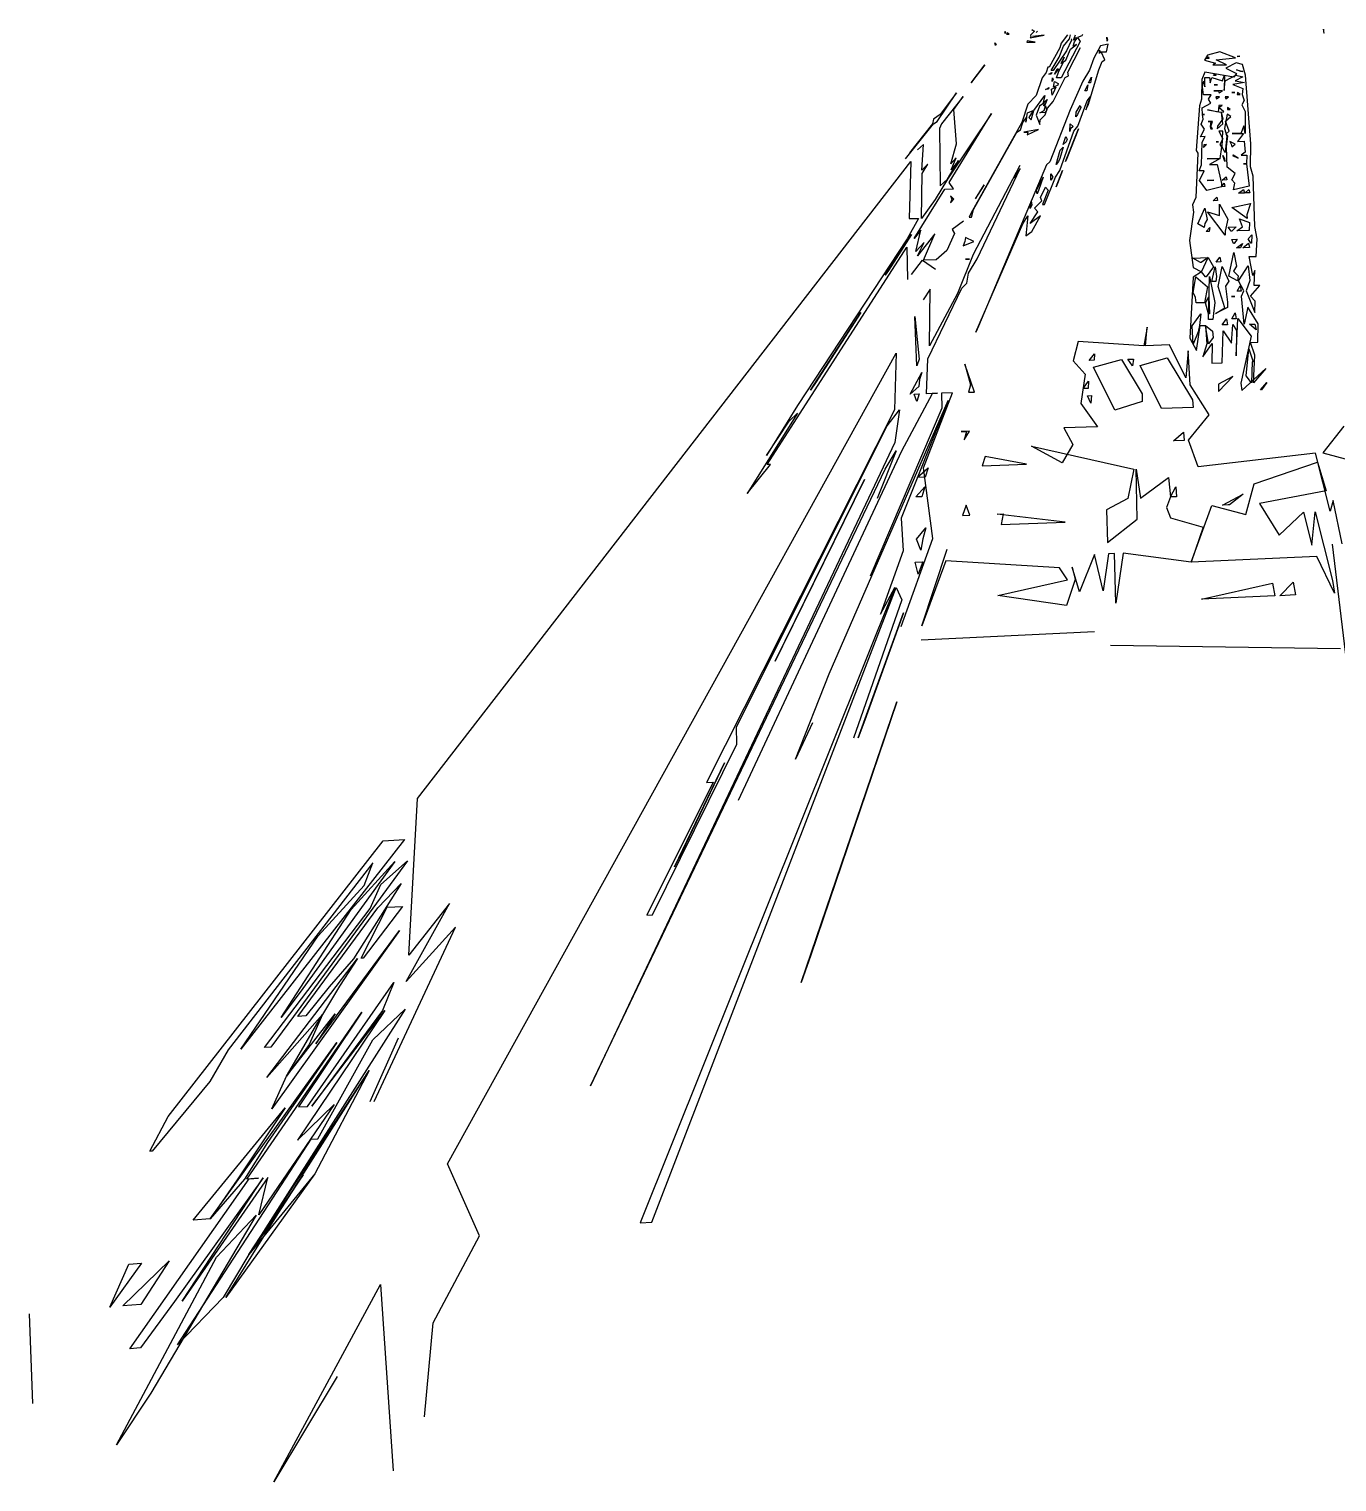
# Model space of a CAD drawing. Extents: x -18672 to 28921, y -19366 to 10644.
# Drawn here: x -18672 to 7924, y -18966 to 10574 of the extents above; entities that cross this region are included whole.
import ezdxf

# ---------------------------------------------------------------- set-up
doc = ezdxf.new("R2010")
doc.units = 0

msp = doc.modelspace()

# ---------------------------------------------------------------- linework, layer by layer
for p, q in [((1179.6297, 10525.19), (1165.9606, 10497.7792)), ((1165.9606, 10497.7792), (1192.0582, 10498.0846)), ((1192.0582, 10498.0846), (1179.6297, 10525.19)), ((1218.1519, 10498.3899), (1204.6111, 10470.7081)), ((1204.6111, 10470.7081), (1257.0534, 10471.326)), ((1257.0534, 10471.326), (1218.1519, 10498.3899)), ((1686.1533, 10392.2413), (1971.1639, 10452.0006)), ((1697.4153, 10420.7082), (1686.1533, 10392.2413)), ((1775.8388, 10532.1196), (1691.0413, 10448.6772)), ((1691.0413, 10448.6772), (1697.4153, 10420.7082)), ((1758.5866, 10531.9191), (1717.6983, 10558.3817)), ((1717.6983, 10558.3817), (1775.8388, 10532.1196)), ((1971.1639, 10452.0006), (1732.6327, 10421.1289)), ((1836.2077, 10532.8212), (1808.5423, 10505.299)), ((2442.8301, 10457.5966), (2316.4442, 10283.7495)), ((2363.4888, 10224.4653), (2482.486, 10373.2637)), ((2528.606, 10344.9741), (2422.0656, 10133.0095)), ((2482.486, 10373.2637), (2503.8766, 10458.3209)), ((2517.9021, 10373.6927), (2528.606, 10344.9741)), ((2564.1955, 10345.4083), (2608.4768, 10459.5619)), ((2597.5615, 10374.6576), (2564.1955, 10345.4083)), ((2584.1343, 10316.5083), (2648.1829, 10403.8139)), ((2612.9749, 10403.3904), (2597.5615, 10374.6576)), ((2733.2856, 10433.0831), (2648.1829, 10403.8139)), ((2648.1829, 10403.8139), (2700.3356, 10317.9357)), ((2747.8439, 10461.2154), (2733.2856, 10433.0831)), ((3253.4376, 10324.7296), (3245.6076, 10411.0005)), ((3245.6076, 10411.0005), (3256.7076, 10353.8554)), ((3256.7076, 10353.8554), (3253.4376, 10324.7296)), ((7652.479, 10573.6877), (7647.9157, 10519.3512)), ((7647.9157, 10519.3512), (7666.8508, 10492.0215)), ((7666.8508, 10492.0215), (7652.479, 10573.6877)), ((981.7116, 10237.3424), (967.0026, 10296.6444)), ((967.0026, 10296.6444), (997.001, 10267.4282)), ((997.001, 10267.4282), (981.7116, 10237.3424)), ((1627.4998, 10333.9826), (1615.6944, 10304.6126)), ((1615.6944, 10304.6126), (1786.4671, 10306.7102)), ((1786.4671, 10306.7102), (1627.4998, 10333.9826)), ((2291.3635, 10193.1446), (2074.9118, 9798.2888)), ((2422.0656, 10133.0095), (2152.9719, 9728.7845)), ((2276.5151, 10003.4541), (2363.4888, 10224.4653)), ((2316.4442, 10283.7495), (2291.3635, 10193.1446)), ((2700.3356, 10317.9357), (2314.4724, 9584.9853)), ((2411.4073, 9939.2923), (2503.3924, 10165.1023)), ((2451.0003, 9697.0853), (2711.6092, 10198.4543)), ((2503.3924, 10165.1023), (2624.6327, 10257.8086)), ((2563.46, 10226.974), (2584.1343, 10316.5083)), ((2624.6327, 10257.8086), (2563.46, 10226.974)), ((3116.7002, 10233.9147), (2978.7097, 9979.9821)), ((3095.8301, 10078.6433), (3095.1114, 10141.6352)), ((3095.1114, 10141.6352), (3109.345, 10110.4881)), ((3109.345, 10110.4881), (3095.8301, 10078.6433)), ((3273.7932, 10265.8954), (3116.7002, 10233.9147)), ((3127.8449, 10110.7269), (3238.8017, 10112.1592)), ((3201.8638, 9949.8718), (3127.8449, 10110.7269)), ((3238.8017, 10112.1592), (3273.7932, 10265.8954)), ((5542.9391, 10110.4588), (5292.0483, 10043.2307)), ((5860.3316, 9985.453), (5542.9391, 10110.4588)), ((485.2716, 9482.5734), (765.2642, 9849.5159)), ((765.2642, 9849.5159), (515.8069, 9521.2591)), ((2045.5653, 9797.8843), (2013.5848, 9690.9193)), ((2074.9118, 9798.2888), (2045.5653, 9797.8843)), ((2113.4117, 9728.231), (2276.5151, 10003.4541)), ((2182.8034, 9656.9913), (2231.7009, 9765.369)), ((2231.7009, 9765.369), (2261.1824, 9765.7785)), ((2261.1824, 9765.7785), (2232.0648, 9729.8911)), ((2262.254, 9694.4246), (2364.7604, 9905.1418)), ((2317.5778, 9870.5993), (2380.4178, 10004.8246)), ((2335.9534, 9904.7535), (2317.5778, 9870.5993)), ((2380.4178, 10004.8246), (2335.9534, 9904.7535)), ((2364.7604, 9905.1418), (2411.4073, 9939.2923)), ((2978.7097, 9979.9821), (2893.0299, 9739.1388)), ((3080.0016, 9741.7547), (3150.2704, 9915.7324)), ((3150.2704, 9915.7324), (3201.8638, 9949.8718)), ((5292.0483, 10043.2307), (5230.5179, 9943.7793)), ((5230.5179, 9943.7793), (5455.5036, 9879.2454)), ((5270.0313, 9977.5524), (5309.1002, 10010.9456)), ((5316.956, 9978.1804), (5270.0313, 9977.5524)), ((5309.1002, 10010.9456), (5316.956, 9978.1804)), ((5397.2307, 9844.0844), (5675.1619, 9847.9155)), ((5406.8222, 9844.2166), (5397.2307, 9844.0844)), ((5455.5036, 9879.2454), (5406.8222, 9844.2166)), ((5466.3716, 9946.9591), (5860.3316, 9985.453)), ((5675.1619, 9847.9155), (5466.3716, 9946.9591)), ((5874.4968, 9884.9783), (5666.5123, 9777.943)), ((5666.5123, 9777.943), (5884.6254, 9673.23)), ((6000.4304, 9852.399), (5874.4968, 9884.9783)), ((5896.0184, 10018.7438), (5951.809, 10019.4851)), ((5905.3181, 10018.8674), (5896.0184, 10018.7438)), ((5951.809, 10019.4851), (5905.3181, 10018.8674)), ((6064.4978, 9639.0594), (6000.4304, 9852.399)), ((515.8069, 9521.2591), (485.2716, 9482.5734)), ((1929.8094, 9579.4386), (1809.4853, 9222.0936)), ((2013.5848, 9690.9193), (1929.8094, 9579.4386)), ((2062.7396, 9655.286), (2123.0439, 9692.4623)), ((2112.7765, 9655.9967), (2062.7396, 9655.286)), ((2123.0439, 9692.4623), (2112.7765, 9655.9967)), ((2143.0827, 9728.6461), (2113.4117, 9728.231)), ((2131.9465, 9506.6832), (2142.4936, 9582.5055)), ((2152.5229, 9545.0405), (2131.9465, 9506.6832)), ((2142.4936, 9582.5055), (2152.5229, 9545.0405)), ((2152.9719, 9728.7845), (2143.0827, 9728.6461)), ((2151.4352, 9099.9977), (2395.3436, 9586.1515)), ((2162.5705, 9390.2079), (2183.1502, 9507.4329)), ((2232.0648, 9729.8911), (2182.8034, 9656.9913)), ((2183.1502, 9507.4329), (2255.3264, 9469.9909)), ((2223.4464, 9583.6728), (2262.254, 9694.4246)), ((2304.3608, 9584.8395), (2223.4464, 9583.6728)), ((2255.3264, 9469.9909), (2245.4915, 9430.8835)), ((2314.4724, 9584.9853), (2304.3608, 9584.8395)), ((2395.3436, 9586.1515), (2464.3391, 9624.2834)), ((2464.3391, 9624.2834), (2451.0003, 9697.0853)), ((2755.5826, 9515.8142), (2496.8913, 8928.1092)), ((2893.0299, 9739.1388), (2755.5826, 9515.8142)), ((2866.4293, 9023.8683), (3080.0016, 9741.7547)), ((2871.9668, 9479.0891), (2930.1477, 9593.8632)), ((2912.9968, 9479.6945), (2871.9668, 9479.0891)), ((2918.7818, 9518.2037), (2912.9968, 9479.6945)), ((2930.1477, 9593.8632), (2918.7818, 9518.2037)), ((5177.1926, 9551.2702), (5172.8415, 9147.8411)), ((5235.7778, 9700.3525), (5177.1926, 9551.2702)), ((5187.8811, 9395.9721), (5215.2336, 9513.6626)), ((5215.2336, 9513.6626), (5239.394, 9396.75)), ((5828.3973, 9598.4506), (5235.7778, 9700.3525)), ((5239.394, 9396.75), (5239.5932, 9589.8954)), ((5239.5932, 9589.8954), (5329.5436, 9591.2023)), ((5329.5436, 9591.2023), (5345.2856, 9476.9734)), ((5345.2856, 9476.9734), (5379.4953, 9591.9281)), ((5379.4953, 9591.9281), (5599.2795, 9519.329)), ((5410.4877, 9629.6288), (5450.9815, 9667.0242)), ((5460.1227, 9630.3445), (5410.4877, 9629.6288)), ((5450.9815, 9667.0242), (5460.1227, 9630.3445)), ((5599.2795, 9519.329), (5638.6881, 9632.9193)), ((5638.6881, 9632.9193), (5630.9413, 9322.1715)), ((5630.9413, 9322.1715), (5649.7469, 9520.0736)), ((5649.7469, 9520.0736), (5866.5805, 9636.2055)), ((6045.6231, 9487.3865), (5803.6711, 9444.7674)), ((5884.6254, 9673.23), (5828.3973, 9598.4506)), ((6007.6242, 9601.0548), (5851.4656, 9523.0499)), ((5851.4656, 9523.0499), (6045.6231, 9487.3865)), ((5866.5805, 9636.2055), (6007.6242, 9601.0548)), ((5970.9388, 9710.7939), (5881.1714, 9745.4385)), ((5881.1714, 9745.4385), (6010.0575, 9711.3495)), ((5980.7193, 9710.9328), (5970.9388, 9710.7939)), ((6010.0575, 9711.3495), (5980.7193, 9710.9328)), ((6170.9239, 8240.6726), (6064.4978, 9639.0594)), ((-204.6591, 8695.6575), (188.1719, 9279.8249)), ((188.1719, 9279.8249), (-146.5763, 8838.7353)), ((325.5804, 9199.1505), (-115.3404, 8648.5392)), ((130.612, 8934.9168), (325.5804, 9199.1505)), ((1809.4853, 9222.0936), (1635.6033, 9048.2245)), ((1759.6353, 8916.0511), (1980.7018, 9224.7408)), ((1980.7018, 9224.7408), (1943.0317, 9053.1318)), ((1994.6228, 9347.7494), (2068.7102, 9388.8014)), ((2047.1135, 9348.5421), (1994.6228, 9347.7494)), ((2068.7102, 9388.8014), (2047.1135, 9348.5421)), ((2120.5734, 9349.6514), (2204.2695, 9390.8327)), ((2130.3753, 9227.0549), (2120.5734, 9349.6514)), ((2151.8478, 9268.8027), (2130.3753, 9227.0549)), ((2204.2695, 9390.8327), (2151.8478, 9268.8027)), ((2245.4915, 9430.8835), (2162.5705, 9390.2079)), ((2794.5429, 9319.4936), (2855.5432, 9439.9542)), ((2836.5957, 9320.1337), (2794.5429, 9319.4936)), ((2902.5931, 9197.1549), (2819.8312, 8933.391)), ((2842.9885, 9360.5609), (2836.5957, 9320.1337)), ((2855.5432, 9439.9542), (2842.9885, 9360.5609)), ((2846.7946, 9111.0086), (2902.5931, 9197.1549)), ((5209.6614, 9233.1088), (5187.8811, 9395.9721)), ((5367.9809, 9235.5761), (5209.6614, 9233.1088)), ((5311.8211, 9150.0418), (5367.9809, 9235.5761)), ((5599.7275, 9321.6927), (5422.7403, 9318.9777)), ((5422.7403, 9318.9777), (5516.4625, 9320.4154)), ((5425.6777, 9439.1034), (5497.2549, 9440.1759)), ((5435.9048, 9439.2566), (5425.6777, 9439.1034)), ((5497.2549, 9440.1759), (5435.9048, 9439.2566)), ((5536.3904, 9196.1644), (5462.1374, 9194.998)), ((5462.1374, 9194.998), (5472.0403, 9152.5788)), ((5472.0403, 9152.5788), (5536.3904, 9196.1644)), ((5516.4625, 9320.4154), (5526.5147, 9279.5636)), ((5526.5147, 9279.5636), (5599.7275, 9321.6927)), ((5716.5833, 9198.995), (5653.0077, 9197.9963)), ((5653.0077, 9197.9963), (5664.1029, 9155.6201)), ((5664.1029, 9155.6201), (5716.5833, 9198.995)), ((5788.1749, 9283.6092), (5850.9131, 9284.5793)), ((5798.6329, 9283.7709), (5788.1749, 9283.6092)), ((5850.9131, 9284.5793), (5798.6329, 9283.7709)), ((5803.6711, 9444.7674), (6012.8064, 9368.4753)), ((5903.177, 9285.3873), (5894.6427, 9243.7837)), ((5894.6427, 9243.7837), (5957.7318, 9244.7669)), ((5957.7318, 9244.7669), (5903.177, 9285.3873)), ((6012.8064, 9368.4753), (5999.7781, 9245.4222)), ((5999.7781, 9245.4222), (6039.8005, 9118.5263)), ((186.9539, 8240.2891), (130.612, 8934.9168)), ((1635.6033, 9048.2245), (1514.3976, 8676.3184)), ((1595.4784, 8677.7005), (1632.9796, 8868.0797)), ((1632.9796, 8868.0797), (1748.4402, 8915.868)), ((1748.4402, 8915.868), (1660.1758, 8774.9179)), ((1702.7858, 8727.9002), (1759.6353, 8916.0511)), ((1875.3399, 9007.9199), (1810.971, 8824.537)), ((1943.0317, 9053.1318), (1875.3399, 9007.9199)), ((1880.8717, 8872.1674), (1972.2025, 8919.5278)), ((1993.431, 8874.0234), (1880.8717, 8872.1674)), ((1963.6704, 9009.3413), (1977.1512, 9097.238)), ((1974.7085, 9009.519), (1963.6704, 9009.3413)), ((1972.2025, 8919.5278), (1996.7826, 9009.8742)), ((2032.4906, 9141.1226), (1974.7085, 9009.519)), ((1977.1512, 9097.238), (2032.4906, 9141.1226)), ((1992.2844, 8827.5515), (2040.1034, 8965.8939)), ((2016.9198, 8920.2591), (1993.431, 8874.0234)), ((1996.7826, 9009.8742), (2016.9198, 8920.2591)), ((2040.1034, 8965.8939), (2151.4352, 9099.9977)), ((2496.8913, 8928.1092), (2084.2827, 7875.0742)), ((2617.0224, 8790.9583), (2622.3936, 8884.3949)), ((2622.3936, 8884.3949), (2701.6476, 9021.2167)), ((2716.1334, 8976.861), (2647.9345, 8838.4523)), ((2652.5079, 8597.2836), (2846.7946, 9111.0086)), ((2701.6476, 9021.2167), (2716.1334, 8976.861)), ((2819.8312, 8933.391), (2866.4293, 9023.8683)), ((5132.1768, 9016.0558), (5060.5131, 8107.6873)), ((5172.8415, 9147.8411), (5132.1768, 9016.0558)), ((5184.1093, 8972.0597), (5362.438, 9064.0335)), ((5187.3561, 8834.047), (5184.1093, 8972.0597)), ((5511.9862, 8886.0697), (5291.8898, 8928.4142)), ((5291.8898, 8928.4142), (5567.4451, 8886.9917)), ((5362.438, 9064.0335), (5311.8211, 9150.0418)), ((5524.2687, 9022.4166), (5511.9862, 8886.0697)), ((5523.8774, 8977.6167), (5589.5289, 9023.4753)), ((5622.8859, 8887.9135), (5523.8774, 8977.6167)), ((5589.5289, 9023.4753), (5524.2687, 9022.4166)), ((5567.4451, 8886.9917), (5601.0327, 8745.9761)), ((5578.5347, 8887.1761), (5622.8859, 8887.9135)), ((5601.2539, 8648.398), (5578.5347, 8887.1761)), ((5754.755, 8936.0467), (5698.9745, 8980.4805)), ((5698.9745, 8980.4805), (5699.7185, 8935.1392)), ((5699.7185, 8935.1392), (5754.755, 8936.0467)), ((6039.8005, 9118.5263), (5991.4104, 9029.9949)), ((5991.4104, 9029.9949), (6054.6996, 8895.0928)), ((6054.6996, 8895.0928), (6060.63, 8453.3143)), ((-848.2385, 7937.56), (-279.1696, 8645.7467)), ((-302.5866, 8645.3475), (-766.2789, 8055.0894)), ((-281.2907, 8742.3715), (-302.5866, 8645.3475)), ((-146.5763, 8838.7353), (-281.2907, 8742.3715)), ((-279.1696, 8645.7467), (-204.6591, 8695.6575)), ((-115.3404, 8648.5392), (-158.3695, 8548.5591)), ((898.4633, 8855.9677), (2.2108, 7520.6655)), ((39.6392, 7455.7082), (898.4633, 8855.9677)), ((1514.3976, 8676.3184), (477.1796, 6824.5497)), ((1489.1595, 8526.7213), (1537.5674, 8676.7134)), ((1537.5674, 8676.7134), (1614.4776, 8774.1519)), ((1614.4776, 8774.1519), (1595.4784, 8677.7005)), ((1660.1758, 8774.9179), (1702.7858, 8727.9002)), ((1810.971, 8824.537), (1882.8286, 8633.6023)), ((1882.8286, 8633.6023), (1886.6238, 8731.0077)), ((1886.6238, 8731.0077), (1992.2844, 8827.5515)), ((2493.5304, 8493.3405), (2498.5616, 8644.186)), ((2498.5616, 8644.186), (2559.1646, 8595.6656)), ((2559.1646, 8595.6656), (2503.067, 8544.4462)), ((2576.3629, 8494.801), (2652.5079, 8597.2836)), ((2647.9345, 8838.4523), (2617.0224, 8790.9583)), ((5165.075, 8640.8372), (5204.7093, 8739.2207)), ((5229.1949, 8541.5738), (5165.075, 8640.8372)), ((5187.3561, 8834.047), (5232.1034, 8834.7971)), ((5232.1034, 8834.7971), (5187.3561, 8834.047)), ((5204.7093, 8739.2207), (5187.3561, 8834.047)), ((5396.0629, 8693.9905), (5304.8364, 8692.4224)), ((5304.8364, 8692.4224), (5361.8587, 8693.4026)), ((5361.8587, 8693.4026), (5347.2556, 8594.1677)), ((5347.2556, 8594.1677), (5357.2609, 8543.8318)), ((5358.8144, 8594.3698), (5396.0629, 8693.9905)), ((5392.1712, 8544.4473), (5358.8144, 8594.3698)), ((5485.2299, 8546.088), (5601.2539, 8648.398)), ((5497.4584, 8596.7935), (5485.2299, 8546.088)), ((5601.0327, 8745.9761), (5497.4584, 8596.7935)), ((5690.0814, 8842.4746), (5636.341, 8548.7523)), ((5658.065, 8698.494), (5769.3668, 8796.64)), ((5730.2651, 8499.2549), (5658.065, 8698.494)), ((5769.3668, 8796.64), (5690.0814, 8842.4746)), ((6027.8746, 8606.0661), (5966.5953, 8451.6276)), ((6060.63, 8453.3143), (6027.8746, 8606.0661)), ((-158.3695, 8548.5591), (-141.6807, 7385.2013)), ((534.6554, 6901.6727), (1413.0308, 8474.2899)), ((1413.0308, 8474.2899), (1489.1595, 8526.7213)), ((1855.3327, 8533.1227), (1555.9064, 8476.809)), ((1555.9064, 8476.809), (1639.1954, 8478.2775)), ((1623.5505, 8426.2258), (1855.3327, 8533.1227)), ((1639.1954, 8478.2775), (1623.5505, 8426.2258)), ((2292.2826, 7694.8353), (2576.3629, 8494.801)), ((2357.9552, 8225.2736), (2414.0343, 8387.907)), ((2417.5063, 8280.9977), (2357.9552, 8225.2736)), ((2404.8513, 7881.3004), (2667.5525, 8547.3217)), ((2414.0343, 8387.907), (2439.938, 8335.2646)), ((2439.938, 8335.2646), (2417.5063, 8280.9977)), ((2667.5525, 8547.3217), (2428.5368, 7941.3497)), ((2503.067, 8544.4462), (2493.5304, 8493.3405)), ((5150.3327, 8384.3022), (5229.1949, 8541.5738)), ((5245.486, 8386.0237), (5150.3327, 8384.3022)), ((5168.6896, 7814.0847), (5180.3397, 8277.2358)), ((5180.3397, 8277.2358), (5245.486, 8386.0237)), ((5357.2609, 8543.8318), (5392.1712, 8544.4473)), ((5469.6449, 8282.5621), (5517.8144, 8283.449)), ((5481.6886, 8282.7839), (5469.6449, 8282.5621)), ((5517.8144, 8283.449), (5481.6886, 8282.7839)), ((5601.5972, 8496.9669), (5519.6666, 8495.5099)), ((5519.6666, 8495.5099), (5601.9551, 8339.1153)), ((5601.9551, 8339.1153), (5541.5869, 8228.9837)), ((5590.1196, 8174.1975), (5601.5972, 8496.9669)), ((5636.341, 8548.7523), (5684.8739, 8393.9733)), ((5684.8739, 8393.9733), (5652.1281, 8061.5573)), ((5672.3985, 8446.3508), (5730.2651, 8499.2549)), ((5708.5921, 8394.4024), (5672.3985, 8446.3508)), ((5675.5628, 8175.7985), (5708.5921, 8394.4024)), ((5856.5489, 8234.8336), (5746.4315, 8287.658)), ((5746.4315, 8287.658), (5771.8093, 8233.2597)), ((5790.1388, 8448.4626), (6025.3731, 8452.6819)), ((5966.5953, 8451.6276), (5790.1388, 8448.4626)), ((6025.3731, 8452.6819), (5902.6755, 8290.5345)), ((5902.6755, 8290.5345), (6034.769, 8292.9665)), ((6034.769, 8292.9665), (6060.2925, 8069.3432)), ((-480.4863, 8228.108), (-606.7302, 8114.7889)), ((-516.3085, 7701.634), (-480.4863, 8228.108)), ((70.2312, 7835.956), (186.9539, 8240.2891)), ((2212.9149, 7817.0524), (2298.4626, 8112.5174)), ((2359.3147, 8169.8783), (2288.6211, 7938.6567)), ((2298.4626, 8112.5174), (2359.3147, 8169.8783)), ((5093.9449, 8050.9097), (5051.6185, 7147.8455)), ((5060.5131, 8107.6873), (5093.9449, 8050.9097)), ((5211.2076, 8167.0973), (5274.6209, 8224.0253)), ((5213.8879, 8222.8973), (5211.2076, 8167.0973)), ((5274.6209, 8224.0253), (5213.8879, 8222.8973)), ((5577.9099, 8173.9687), (5539.9835, 7942.1929)), ((5541.5869, 8228.9837), (5577.9099, 8173.9687)), ((5652.1281, 8061.5573), (5590.1196, 8174.1975)), ((5640.9803, 7884.2428), (5602.7183, 8002.4455)), ((5602.7183, 8002.4455), (5640.5621, 7944.1464)), ((5693.2489, 7762.7293), (5675.5628, 8175.7985)), ((5771.8093, 8233.2597), (5785.3549, 8177.8558)), ((5785.3549, 8177.8558), (5856.5489, 8234.8336)), ((5814.7218, 8006.5261), (5802.2584, 8006.2862)), ((5802.2584, 8006.2862), (5916.8447, 7949.5125)), ((5916.8447, 7949.5125), (5814.7218, 8006.5261)), ((6060.2925, 8069.3432), (5976.6626, 8009.6431)), ((5976.6626, 8009.6431), (6088.6844, 8011.7993)), ((6088.6844, 8011.7993), (6087.3528, 7832.2561)), ((6168.0776, 7772.2084), (6170.9239, 8240.6726)), ((-10769.7488, -5071.4677), (-741.128, 7880.3408)), ((-741.128, 7880.3408), (-776.9724, 6719.0499)), ((-397.932, 7826.8631), (-516.3085, 7701.634)), ((-510.2253, 7638.8884), (-397.932, 7826.8631)), ((2.2108, 7520.6655), (227.5372, 7898.9854)), ((177.9031, 7957.1341), (70.2312, 7835.956)), ((77.9195, 7713.388), (177.9031, 7957.1341)), ((227.5372, 7898.9854), (77.9195, 7713.388)), ((1474.8128, 7802.5855), (528.8674, 5991.1595)), ((610.0014, 5901.2811), (1482.6444, 7741.1738)), ((2018.9868, 7813.2514), (633.9608, 4532.2573)), ((1359.6688, 7548.2727), (1474.8128, 7802.5855)), ((1482.6444, 7741.1738), (1359.6688, 7548.2727)), ((2084.2827, 7875.0742), (2018.9868, 7813.2514)), ((2200.9753, 7565.3828), (2292.2826, 7694.8353)), ((2263.8754, 7878.5623), (2212.9149, 7817.0524)), ((2215.389, 7366.6733), (2344.7209, 7695.8821)), ((2344.7209, 7695.8821), (2242.0749, 7434.601)), ((2288.6211, 7938.6567), (2263.8754, 7878.5623)), ((2428.5368, 7941.3497), (2404.8513, 7881.3004)), ((5123.3301, 7688.5687), (5168.6896, 7814.0847)), ((5227.2463, 7690.6625), (5123.3301, 7688.5687)), ((5125.7591, 7494.3609), (5227.2463, 7690.6625)), ((5288.2745, 7937.304), (5552.5591, 7942.4371)), ((5539.9835, 7942.1929), (5288.2745, 7937.304)), ((5552.5591, 7942.4371), (5334.9295, 7817.373)), ((5334.9295, 7817.373), (5488.2367, 7820.4054)), ((5488.2367, 7820.4054), (5577.2643, 7437.0072)), ((5640.5621, 7944.1464), (5640.9803, 7884.2428)), ((5851.4472, 7639.624), (5693.2489, 7762.7293)), ((6087.3528, 7832.2561), (6023.7181, 7830.9974)), ((6023.7181, 7830.9974), (6087.3528, 7832.2561)), ((6087.3528, 7832.2561), (6142.204, 7381.1663)), ((6221.007, 7582.6052), (6168.0776, 7772.2084)), ((-525.3347, 6724.7424), (-510.2253, 7638.8884)), ((2.2108, 7520.6655), (-245.3488, 7105.0161)), ((-141.6807, 7385.2013), (2.2108, 7520.6655)), ((130.0493, 7323.0458), (39.6392, 7455.7082)), ((574.519, 7122.6704), (747.5951, 7403.6302)), ((747.5951, 7403.6302), (615.351, 7194.5552)), ((1816.7062, 7289.8041), (1947.6844, 7560.2315)), ((1947.6844, 7560.2315), (1858.0315, 7290.677)), ((1975.8126, 7007.9049), (2200.9753, 7565.3828)), ((2107.2305, 7498.1537), (2108.1649, 7627.8166)), ((2147.6821, 7564.2989), (2107.2305, 7498.1537)), ((2108.1649, 7627.8166), (2147.6821, 7564.2989)), ((2242.0749, 7434.601), (2215.389, 7366.6733)), ((5278.0508, 7293.9908), (5125.7591, 7494.3609)), ((5285.2723, 7497.6666), (5418.0851, 7500.4189)), ((5298.5583, 7497.9419), (5285.2723, 7497.6666)), ((5418.0851, 7500.4189), (5298.5583, 7497.9419)), ((5577.2049, 7369.2325), (5630.7294, 7438.1258)), ((5577.2643, 7437.0072), (5577.2049, 7369.2325)), ((5590.5857, 7503.9937), (5669.4774, 7571.2829)), ((5683.3977, 7505.9171), (5590.5857, 7503.9937)), ((5630.7294, 7438.1258), (5644.566, 7370.6553)), ((5669.4774, 7571.2829), (5683.3977, 7505.9171)), ((5789.4061, 7508.1139), (5851.4472, 7639.624)), ((5844.4205, 7442.5964), (5789.4061, 7508.1139)), ((5821.4641, 7305.5795), (5844.4205, 7442.5964)), ((6254.5115, 6561.5571), (6221.007, 7582.6052)), ((-675.8719, 6313.9434), (-49.4867, 7319.2897)), ((-245.3488, 7105.0161), (-525.3347, 6724.7424)), ((-49.4867, 7319.2897), (130.0493, 7323.0458)), ((63.0917, 7039.3767), (136.8014, 7113.245)), ((94.3822, 7112.3316), (63.0917, 7039.3767)), ((136.8014, 7113.245), (69.0539, 7182.905)), ((69.0539, 7182.905), (94.3822, 7112.3316)), ((615.351, 7194.5552), (574.519, 7122.6704)), ((1827.7673, 7220.4109), (1816.7062, 7289.8041)), ((1858.0315, 7290.677), (1827.7673, 7220.4109)), ((1894.9897, 7151.1041), (1997.0742, 7362.1059)), ((1920.9712, 7079.7738), (1894.9897, 7151.1041)), ((2050.7504, 7294.7475), (1933.1562, 7006.9683)), ((1997.0742, 7362.1059), (2050.7504, 7294.7475)), ((5051.6185, 7147.8455), (4986.4336, 7000.3929)), ((5577.2049, 7369.2325), (5278.0508, 7293.9908)), ((5409.8528, 7083.3088), (5480.359, 7157.1679)), ((5480.359, 7157.1679), (5493.4259, 7085.1438)), ((5644.566, 7370.6553), (5577.2049, 7369.2325)), ((6142.204, 7381.1663), (5821.4641, 7305.5795)), ((5919.0645, 7237.7545), (6024.7938, 7309.9156)), ((6042.0083, 7240.4019), (5919.0645, 7237.7545)), ((6024.7938, 7309.9156), (6042.0083, 7240.4019)), ((6055.6631, 7240.6959), (6133.1362, 7312.2261)), ((6151.2164, 7242.7534), (6055.6631, 7240.6959)), ((6133.1362, 7312.2261), (6151.2164, 7242.7534)), ((477.1796, 6824.5497), (448.1321, 6746.764)), ((492.2496, 6747.762), (534.6554, 6901.6727)), ((1685.5896, 6617.0863), (1842.4447, 6855.1272)), ((1687.2717, 6927.2325), (1709.2574, 7075.1703)), ((1719.7143, 7002.2815), (1687.2717, 6927.2325)), ((1709.2574, 7075.1703), (1719.7143, 7002.2815)), ((1773.4055, 6929.1426), (1920.9712, 7079.7738)), ((1842.4447, 6855.1272), (1773.4055, 6929.1426)), ((1933.1562, 7006.9683), (1975.8126, 7007.9049)), ((5004.9595, 6849.8476), (4922.8283, 6276.8615)), ((4986.4336, 7000.3929), (5004.9595, 6849.8476)), ((5092.6915, 6615.6579), (5236.8508, 6931.1509)), ((5236.8508, 6931.1509), (5286.0576, 6700.1977)), ((5651.48, 6380.3308), (5291.1023, 6856.3207)), ((5291.1023, 6856.3207), (5533.511, 6784.5204)), ((5493.4259, 7085.1438), (5409.8528, 7083.3088)), ((5533.511, 6784.5204), (5534.7859, 7012.5528)), ((5534.7859, 7012.5528), (5707.2168, 6709.9195)), ((5788.9662, 6943.5164), (6165.2948, 7026.5346)), ((6098.388, 6718.9491), (5788.9662, 6943.5164)), ((6165.2948, 7026.5346), (6094.0233, 6797.3285)), ((6094.0233, 6797.3285), (6098.388, 6718.9491)), ((-584.5105, 6723.4038), (-815.0364, 6310.6304)), ((-776.9724, 6719.0499), (-584.5105, 6723.4038)), ((329.5493, 6665.6064), (101.088, 6499.2521)), ((101.088, 6499.2521), (143.9306, 6417.5839)), ((448.1321, 6746.764), (492.2496, 6747.762)), ((580.8005, 4409.7291), (1537.0012, 6613.6564)), ((1537.0012, 6613.6564), (1635.3314, 6773.6206)), ((1635.3314, 6773.6206), (1596.5687, 6368.0423)), ((1898.0375, 6779.5635), (1685.5896, 6617.0863)), ((1722.4799, 6454.7766), (1898.0375, 6779.5635)), ((5221.6451, 6537.2214), (5092.6915, 6615.6579)), ((5239.4631, 6619.0807), (5221.6451, 6537.2214)), ((5286.0576, 6700.1977), (5239.4631, 6619.0807)), ((5263.2305, 6455.3327), (5340.0073, 6540.0102)), ((5340.0073, 6540.0102), (5322.9286, 6456.7539)), ((5707.2168, 6709.9195), (5650.892, 6464.5616)), ((5709.3556, 6548.7125), (5871.6132, 6552.5355)), ((5769.9936, 6467.397), (5709.3556, 6548.7125)), ((5871.6132, 6552.5355), (5784.8754, 6467.7513)), ((5889.0111, 6470.2304), (6004.2534, 6555.6607)), ((6004.2534, 6555.6607), (5939.1315, 6715.2729)), ((5939.1315, 6715.2729), (6146.6103, 6640.2356)), ((6146.6103, 6640.2356), (6141.6449, 6476.2447)), ((6302.7006, 6310.4064), (6254.5115, 6561.5571)), ((-815.0364, 6310.6304), (-3046.3995, 2921.14)), ((-1260.1321, 5566.6471), (-727.4429, 6397.0533)), ((-727.4429, 6397.0533), (-1194.5762, 5666.0271)), ((-535.1417, 6484.4151), (-675.8719, 6313.9434)), ((-642.5948, 6052.6296), (-535.1417, 6484.4151)), ((-467.5798, 6233.1302), (-642.5948, 6052.6296)), ((-252.9897, 6408.232), (-604.406, 5963.0179)), ((-604.406, 5963.0179), (-467.5798, 6233.1302)), ((-484.7495, 5873.8024), (-252.9897, 6408.232)), ((143.9306, 6417.5839), (-8.8452, 6068.2)), ((323.9342, 6165.0617), (541.8194, 6257.4124)), ((355.9153, 6252.9403), (323.9342, 6165.0617)), ((371.9653, 6338.8888), (355.9153, 6252.9403)), ((541.8194, 6257.4124), (371.9653, 6338.8888)), ((1596.5687, 6368.0423), (1722.4799, 6454.7766)), ((4922.8283, 6276.8615), (4997.7378, 5728.9487)), ((5322.9286, 6456.7539), (5263.2305, 6455.3327)), ((5650.892, 6464.5616), (5651.48, 6380.3308)), ((5784.8754, 6467.7513), (5769.9936, 6467.397)), ((5788.4632, 6297.9052), (5894.4639, 6300.4821)), ((5820.8723, 6211.4291), (5788.4632, 6297.9052)), ((5836.1534, 6211.8046), (5820.8723, 6211.4291)), ((5894.4639, 6300.4821), (5836.1534, 6211.8046)), ((5884.7008, 6124.1565), (6004.1549, 6215.9322)), ((6126.7946, 6475.8912), (5889.0111, 6470.2304)), ((6004.1549, 6215.9322), (5961.761, 6126.07)), ((6007.9802, 6127.2178), (6126.2327, 6218.9315)), ((6121.3841, 6305.9985), (6191.5245, 6393.3222)), ((6171.9891, 6220.0556), (6121.3841, 6305.9985)), ((6126.2327, 6218.9315), (6146.562, 6130.659)), ((6141.6449, 6476.2447), (6126.7946, 6475.8912)), ((6187.2384, 6220.4303), (6171.9891, 6220.0556)), ((6191.5245, 6393.3222), (6187.2384, 6220.4303)), ((6282.3657, 5951.6068), (6302.7006, 6310.4064)), ((-3663.3301, 1719.0309), (-821.7719, 6137.2095)), ((-821.7719, 6137.2095), (-805.373, 5479.005)), ((-8.8452, 6068.2), (-226.5321, 5880.2838)), ((528.8674, 5991.1595), (209.9626, 5196.4823)), ((4992.8913, 5918.8882), (5308.3065, 5926.8914)), ((5146.592, 5828.6906), (4992.8913, 5918.8882)), ((5308.3065, 5926.8914), (5162.5105, 5829.0989)), ((5170.6427, 5635.7239), (5308.3065, 5926.8914)), ((5308.3065, 5926.8914), (5415.4117, 5739.7813)), ((5464.6766, 5836.8501), (5544.4821, 5932.884)), ((5544.4821, 5932.884), (5559.9854, 5839.2949)), ((5722.5958, 5550.7642), (5825.2219, 6032.1852)), ((5825.2219, 6032.1852), (5880.0635, 5751.8323)), ((5946.3518, 6125.6874), (5884.7008, 6124.1565)), ((5961.761, 6126.07), (5946.3518, 6125.6874)), ((6146.562, 6130.659), (6007.9802, 6127.2178)), ((6141.3186, 5948.0279), (6282.3657, 5951.6068)), ((6211.6308, 5563.7331), (6141.3186, 5948.0279)), ((-1194.5762, 5666.0271), (-1260.1321, 5566.6471)), ((-727.0392, 5580.4732), (-500.9009, 5873.397)), ((-500.9009, 5873.397), (-238.9573, 5690.5406)), ((-226.5321, 5880.2838), (-484.7495, 5873.8024)), ((369.1122, 5895.2347), (449.4462, 5897.2511)), ((385.182, 5895.638), (369.1122, 5895.2347)), ((449.4462, 5897.2511), (385.182, 5895.638)), ((433.3685, 5610.5691), (610.0014, 5901.2811)), ((4997.7378, 5728.9487), (5170.6427, 5635.7239)), ((5170.6427, 5635.7239), (5002.7714, 5531.675)), ((5162.5105, 5829.0989), (5146.592, 5828.6906)), ((5248.5108, 5538.1918), (5170.6427, 5635.7239)), ((5415.4117, 5739.7813), (5264.8807, 5538.6259)), ((5377.422, 5440.1323), (5447.4978, 5740.6135)), ((5447.4978, 5740.6135), (5477.5456, 5544.2657)), ((5559.9854, 5839.2949), (5464.6766, 5836.8501)), ((5508.7718, 5340.2177), (5591.8096, 5744.3563)), ((5591.8096, 5744.3563), (5723.9403, 5449.4258)), ((5880.0635, 5751.8323), (5818.2616, 5652.7075)), ((5818.2616, 5652.7075), (5918.38, 5555.9563)), ((5921.6317, 5454.7278), (6119.8993, 5758.0526)), ((6119.8993, 5758.0526), (6151.9792, 5460.9056)), ((6254.0033, 5664.1347), (6211.6308, 5563.7331)), ((6240.5555, 5360.068), (6254.0033, 5664.1347)), ((297.2611, 5303.884), (399.6744, 5409.6041)), ((399.6744, 5409.6041), (433.3685, 5610.5691)), ((5002.7714, 5531.675), (4933.4404, 4291.2856)), ((5002.2554, 5220.8241), (5051.9479, 5532.9791)), ((5051.9479, 5532.9791), (5291.9543, 5334.3363)), ((5291.9543, 5334.3363), (5231.4282, 5009.5168)), ((5264.8807, 5538.6259), (5248.5108, 5538.1918)), ((5309.0206, 4668.2946), (5330.3446, 5540.362)), ((5330.3446, 5540.362), (5437.7429, 5015.3106)), ((5459.9909, 5442.3467), (5377.422, 5440.1323)), ((5477.5456, 5544.2657), (5459.9909, 5442.3467)), ((5644.4116, 4909.1064), (5508.7718, 5340.2177)), ((5723.9403, 5449.4258), (5658.7133, 5344.285)), ((5658.7133, 5344.285), (5695.2822, 5022.5429)), ((5905.1663, 5454.2862), (5722.5958, 5550.7642)), ((5894.7426, 5245.3125), (5958.1972, 5352.4088)), ((5918.38, 5555.9563), (5905.1663, 5454.2862)), ((6029.0486, 5248.9976), (5921.6317, 5454.7278)), ((5958.1972, 5352.4088), (5978.6964, 5247.616)), ((6151.9792, 5460.9056), (6079.3858, 5250.3788)), ((6169.0515, 5145.4335), (6356.6834, 5363.2181)), ((6356.6834, 5363.2181), (6240.5555, 5360.068)), ((-350.6576, 5286.507), (-488.3181, 5070.1716)), ((-396.8748, 3868.8189), (297.2611, 5303.884)), ((-359.9405, 4131.5275), (-350.6576, 5286.507)), ((209.9626, 5196.4823), (-359.9405, 4131.5275)), ((5047.5467, 5114.3039), (5002.2554, 5220.8241)), ((5059.3068, 5004.6833), (5047.5467, 5114.3039)), ((5248.6308, 5009.9999), (5320.1115, 5121.8695)), ((5320.1115, 5121.8695), (5329.4302, 4785.7207)), ((5695.2822, 5022.5429), (5696.4157, 4910.584)), ((5779.0696, 5134.6088), (5846.9573, 5136.4931)), ((5829.9879, 5136.0221), (5779.0696, 5134.6088)), ((5846.9573, 5136.4931), (5829.9879, 5136.0221)), ((5978.6964, 5247.616), (5894.7426, 5245.3125)), ((5982.6509, 5140.2596), (6029.0486, 5248.9976)), ((6039.3731, 4570.4929), (5982.6509, 5140.2596)), ((6079.3858, 5250.3788), (6257.0117, 4812.3912)), ((6260.4885, 5038.4151), (6169.0515, 5145.4335)), ((6257.0117, 4812.3912), (6260.4885, 5038.4151)), ((-2780.2769, 3231.7161), (-1757.1007, 4813.2635)), ((-1757.1007, 4813.2635), (-2682.3462, 3380.5316)), ((-621.5845, 3726.5967), (-660.6377, 4729.9545)), ((-660.6377, 4729.9545), (-571.1384, 3863.4268)), ((4983.1683, 4539.386), (5153.8418, 4780.672)), ((5231.4282, 5009.5168), (5059.3068, 5004.6833)), ((5153.8418, 4780.672), (5126.7701, 4543.6153)), ((5311.8796, 4785.216), (5248.6308, 5009.9999)), ((5329.4302, 4785.7207), (5311.8796, 4785.216)), ((5417.156, 4788.243), (5397.6754, 4670.8743)), ((5437.7429, 5015.3106), (5417.156, 4788.243)), ((5696.4157, 4910.584), (5452.2336, 4789.2516)), ((5452.2336, 4789.2516), (5644.4116, 4909.1064)), ((5787.2044, 4682.2091), (5855.1026, 4800.8352)), ((5855.1026, 4800.8352), (5875.6084, 4684.7815)), ((6111.8723, 4922.3888), (6039.3731, 4570.4929)), ((6324.6654, 4578.8952), (6111.8723, 4922.3888)), ((633.9608, 4532.2573), (580.8005, 4409.7291)), ((4064.8309, 4512.3394), (3996.1178, 4135.2829)), ((4033.4236, 4136.4229), (4064.8309, 4512.3394)), ((5000.5044, 4165.9742), (4983.1683, 4539.386)), ((5069.0229, 4037.9451), (5144.7118, 4544.1437)), ((5126.7701, 4543.6153), (5103.7301, 4420.999)), ((5144.7118, 4544.1437), (5252.3217, 4547.313)), ((5252.3217, 4547.313), (5278.446, 4174.4674)), ((5315.4704, 4175.5987), (5252.3217, 4547.313)), ((5252.3217, 4547.313), (5393.6726, 4429.6429)), ((5397.6754, 4670.8743), (5309.0206, 4668.2946)), ((5592.6351, 4557.3358), (5681.0583, 4679.1204)), ((5699.9602, 4560.4967), (5592.6351, 4557.3358)), ((5593.1719, 3785.5138), (5610.8034, 4436.116)), ((5610.8034, 4436.116), (5777.5913, 4189.7199)), ((5681.0583, 4679.1204), (5699.9602, 4560.4967)), ((5777.5913, 4189.7199), (5807.217, 4563.6556)), ((5875.6084, 4684.7815), (5787.2044, 4682.2091)), ((5807.217, 4563.6556), (5881.8246, 4444.1958)), ((5876.2298, 3930.209), (5910.9571, 4685.8101)), ((5881.8246, 4444.1958), (5876.2298, 3930.209)), ((5910.9571, 4685.8101), (6176.7551, 4328.8098)), ((6146.4143, 4573.6455), (6253.3876, 4576.796)), ((6278.5363, 4456.0227), (6146.4143, 4573.6455)), ((6253.3876, 4576.796), (6278.5363, 4456.0227)), ((6312.0705, 4206.0521), (6324.6654, 4578.8952)), ((2661.0434, 4222.703), (2562.1757, 3826.3615)), ((3996.1178, 4135.2829), (2661.0434, 4222.703)), ((4517.6544, 4151.2197), (4033.4236, 4136.4229)), ((4848.913, 3480.2016), (4517.6544, 4151.2197)), ((4933.4404, 4291.2856), (5069.0229, 4037.9451)), ((5103.7301, 4420.999), (5000.5044, 4165.9742)), ((5195.8647, 3908.8895), (5389.4948, 4177.8607)), ((5278.446, 4174.4674), (5195.8647, 3908.8895)), ((5409.9071, 4305.6658), (5315.4704, 4175.5987)), ((5389.4948, 4177.8607), (5382.8738, 3778.8394)), ((5393.6726, 4429.6429), (5409.9071, 4305.6658)), ((6176.7551, 4328.8098), (5968.8023, 3371.3724)), ((6164.7972, 4201.5518), (6312.0705, 4206.0521)), ((6253.0281, 3942.0162), (6164.7972, 4201.5518)), ((-10165.3954, -12496.5841), (-1039.78, 3981.3997)), ((-1039.78, 3981.3997), (-1076.2959, 2831.5375)), ((-571.1384, 3863.4268), (-621.5845, 3726.5967)), ((-425.0871, 3160.3662), (-396.8748, 3868.8189)), ((2888.8301, 3836.5974), (2994.7586, 3973.7631)), ((2974.587, 3702.4056), (3540.2631, 3857.0103)), ((2994.7586, 3973.7631), (2984.7858, 3839.6042)), ((3540.2631, 3857.0103), (3964.9109, 3155.6145)), ((3674.0721, 3861.2033), (3788.6817, 3864.7947)), ((3768.2805, 3727.5957), (3674.0721, 3861.2033)), ((3788.6817, 3864.7947), (3768.2805, 3727.5957)), ((3922.7159, 3732.4972), (4474.7178, 3886.292)), ((4474.7178, 3886.292), (4985.083, 3036.9816)), ((4900.261, 4032.7233), (4848.913, 3480.2016)), ((4939.5836, 3337.4069), (4900.261, 4032.7233)), ((6081.356, 3520.3427), (6133.951, 4070.8962)), ((6133.951, 4070.8962), (6222.4982, 3805.4873)), ((6225.1291, 3379.8315), (6253.0281, 3942.0162)), ((-753.2047, 3149.5379), (-514.6833, 3591.6638)), ((-514.6833, 3591.6638), (-565.6203, 3448.583)), ((555.5205, 3192.7274), (355.3625, 3757.2099)), ((355.3625, 3757.2099), (473.553, 3337.6946)), ((2562.1757, 3826.3615), (2807.0693, 3557.0127)), ((2807.0693, 3557.0127), (2714.074, 2960.0081)), ((2984.7858, 3839.6042), (2888.8301, 3836.5974)), ((3407.2018, 2826.3186), (2974.587, 3702.4056)), ((4359.5661, 2859.0386), (3922.7159, 3732.4972)), ((5382.8738, 3778.8394), (5593.1719, 3785.5138)), ((5993.3062, 3223.4487), (6479.858, 3675.0904)), ((6203.4622, 3804.8831), (6185.7196, 3378.531)), ((6222.4982, 3805.4873), (6203.4622, 3804.8831)), ((6479.858, 3675.0904), (6225.1291, 3379.8315)), ((-2682.3462, 3380.5316), (-2780.2769, 3231.7161)), ((-577.208, 3303.4709), (-753.2047, 3149.5379)), ((-565.6203, 3448.583), (-577.208, 3303.4709)), ((473.553, 3337.6946), (433.2507, 3188.6924)), ((2761.6656, 3265.5329), (2874.0427, 3415.8794)), ((2862.1836, 3268.8502), (2761.6656, 3265.5329)), ((2874.0427, 3415.8794), (2862.1836, 3268.8502)), ((5323.9733, 2732.0415), (4939.5836, 3337.4069)), ((5513.5116, 3207.4033), (5808.2563, 3511.4478)), ((5514.3445, 3356.3748), (5513.5116, 3207.4033)), ((5808.2563, 3511.4478), (5514.3445, 3356.3748)), ((5968.8023, 3371.3724), (5993.3062, 3223.4487)), ((6185.7196, 3378.531), (6081.356, 3520.3427)), ((6372.1778, 3236.119), (6500.7379, 3388.927)), ((6500.7379, 3388.927), (6392.0948, 3236.7851)), ((-2402.337, -2533.2175), (20.2105, 3023.6946)), ((20.2105, 3023.6946), (-937.4222, 632.0835)), ((-926.5719, 2000.1244), (-302.2043, 3164.4214)), ((-671.1166, 3152.2469), (-568.5615, 3155.6313)), ((-621.9614, 3002.2189), (-671.1166, 3152.2469)), ((-568.5615, 3155.6313), (-621.9614, 3002.2189)), ((-480.5957, 1651.5896), (106.771, 3177.9181)), ((-199.8691, 3167.7986), (-425.0871, 3160.3662)), ((-302.2043, 3164.4214), (-199.8691, 3167.7986)), ((106.771, 3177.9181), (-118.0448, 3170.4989)), ((-118.0448, 3170.4989), (-110.3434, 2864.2775)), ((433.2507, 3188.6924), (555.5205, 3192.7274)), ((2714.074, 2960.0081), (3054.5081, 2487.784)), ((2850.043, 3118.3307), (2931.3713, 3121.0505)), ((2919.9187, 2966.985), (2850.043, 3118.3307)), ((2931.3713, 3121.0505), (2919.9187, 2966.985)), ((3965.8669, 3002.4363), (3407.2018, 2826.3186)), ((3964.9109, 3155.6145), (3965.8669, 3002.4363)), ((4985.083, 3036.9816), (4998.3714, 2880.9857)), ((6392.0948, 3236.7851), (6372.1778, 3236.119)), ((-1076.2959, 2831.5375), (-4893.4908, -4746.5547)), ((-3045.8985, 2764.7799), (-4070.3242, 1129.0545)), ((-3046.3995, 2921.14), (-3678.7305, 1900.1531)), ((-3217.9336, 2598.702), (-3045.8985, 2764.7799)), ((-110.3434, 2864.2775), (-1570.473, -548.6967)), ((-1221.4494, 2504.0614), (-971.0378, 2835.1051)), ((-971.0378, 2835.1051), (-1064.1359, 2170.9118)), ((4998.3714, 2880.9857), (4359.5661, 2859.0386)), ((4903.5719, 2211.9026), (5323.9733, 2732.0415)), ((-4289.1872, -3614.2814), (-1221.4494, 2504.0614)), ((-3678.7305, 1900.1531), (-3217.9336, 2598.702)), ((454.8623, 2395.9745), (281.5838, 2389.855)), ((281.5838, 2389.855), (389.9034, 2393.6804)), ((345.4856, 2221.3961), (454.8623, 2395.9745)), ((389.9034, 2393.6804), (345.4856, 2221.3961)), ((3054.5081, 2487.784), (2370.8417, 2463.6396)), ((2370.8417, 2463.6396), (2551.5281, 2126.4653)), ((4600.5113, 2200.894), (4805.3486, 2381.122)), ((4805.3486, 2381.122), (4817.0385, 2208.7593)), ((8064.3592, 2497.8405), (7637.6021, 1955.0962)), ((-1064.1359, 2170.9118), (-7252.9996, -10911.8631)), ((2336.3732, 1756.9046), (1716.1599, 2096.1209)), ((1716.1599, 2096.1209), (3793.4437, 1624.1237)), ((2551.5281, 2126.4653), (2336.3732, 1756.9046)), ((4817.0385, 2208.7593), (4600.5113, 2200.894)), ((5101.2106, 1673.7374), (4903.5719, 2211.9026)), ((-4244.5228, -5104.8103), (-926.5719, 2000.1244)), ((-1038.5068, 1996.0584), (-1426.5333, 1030.3011)), ((-1261.1423, 1622.4081), (-1038.5068, 1996.0584)), ((770.1996, 1882.3997), (706.3628, 1695.9652)), ((1613.8436, 1729.8922), (770.1996, 1882.3997)), ((7484.6811, 1949.3791), (5101.2106, 1673.7374)), ((7787.4703, 771.6559), (7484.6811, 1949.3791)), ((7637.6021, 1955.0962), (8853.8928, 1626.691)), ((-7252.9996, -10911.8631), (-1261.1423, 1622.4081)), ((-4070.3242, 1129.0545), (-3594.2526, 1721.5763)), ((-3594.2526, 1721.5763), (-3663.3301, 1719.0309)), ((-608.8294, 1457.1118), (-388.9992, 1655.014)), ((-295.7024, 217.4158), (-480.5957, 1651.5896)), ((-388.9992, 1655.014), (-446.325, 1463.2768)), ((706.3628, 1695.9652), (1613.8436, 1729.8922)), ((3793.4437, 1624.1237), (3671.7515, 1026.5398)), ((3859.6526, 610.8865), (3838.7075, 1625.8409)), ((3838.7075, 1625.8409), (3931.025, 1036.8288)), ((6237.7996, 1329.8701), (7531.8402, 1765.9498)), ((7531.8402, 1765.9498), (7704.0679, 1186.5586)), ((-3500.7382, -2280.4687), (-1680.5512, 1416.4531)), ((-1680.5512, 1416.4531), (-3349.1202, -1976.3531)), ((-637.2875, 1061.1496), (-458.169, 1268.1376)), ((-446.325, 1463.2768), (-608.8294, 1457.1118)), ((-458.169, 1268.1376), (-518.02, 1065.8113)), ((3931.025, 1036.8288), (4501.8321, 1459.1184)), ((4501.8321, 1459.1184), (4542.2819, 1061.086)), ((4542.2819, 1061.086), (4649.0662, 1267.7727)), ((4649.0662, 1267.7727), (4659.5789, 1065.7408)), ((6074.3166, 701.5349), (6237.7996, 1329.8701)), ((7704.0679, 1186.5586), (6350.2246, 925.767)), ((-518.02, 1065.8113), (-637.2875, 1061.1496)), ((385.0516, 896.11), (311.2024, 682.4016)), ((457.504, 688.2974), (385.0516, 896.11)), ((3671.7515, 1026.5398), (3237.6851, 800.3354)), ((4542.2819, 1061.086), (4456.2503, 849.4421)), ((4659.5789, 1065.7408), (4542.2819, 1061.086)), ((4959.1285, -263.6819), (5382.2161, 886.7574)), ((5382.2161, 886.7574), (6074.3166, 701.5349)), ((5595.182, 895.3397), (6014.3096, 1119.5021)), ((5713.3805, 900.103), (5595.182, 895.3397)), ((5737.0102, 901.0552), (5713.3805, 900.103)), ((6014.3096, 1119.5021), (5737.0102, 901.0552)), ((6350.2246, 925.767), (6751.7892, 285.2673)), ((7850.223, 986.2152), (7787.4703, 771.6559)), ((8032.8883, 108.4135), (7850.223, 986.2152)), ((-937.4222, 632.0835), (-895.1245, -37.8196)), ((311.2024, 682.4016), (457.504, 688.2974)), ((1017.172, 710.8513), (1138.5972, 715.7446)), ((2399.5628, 551.1237), (1017.172, 710.8513)), ((1138.5972, 715.7446), (1099.3255, 497.9037)), ((3237.6851, 800.3354), (3259.3402, 137.7091)), ((3259.3402, 137.7091), (3859.6526, 610.8865)), ((4456.2503, 849.4421), (4536.7549, 638.601)), ((4536.7549, 638.601), (5205.7802, 446.1746)), ((6751.7892, 285.2673), (7242.1085, 749.3337)), ((7242.1085, 749.3337), (7414.5319, 81.8614)), ((7414.5319, 81.8614), (7479.4401, 759.0479)), ((7479.4401, 759.0479), (7835.7571, -636.3944)), ((-623.4174, 203.789), (-434.3548, 435.1287)), ((-434.3548, 435.1287), (-497.2992, 209.0332)), ((1099.3255, 497.9037), (2399.5628, 551.1237)), ((5205.7802, 446.1746), (4959.1285, -263.6819)), ((-938.8811, -1576.4741), (-295.7024, 217.4158)), ((-536.515, -22.6681), (-623.4174, 203.789)), ((-497.2992, 209.0332), (-536.515, -22.6681)), ((-517.7459, -1556.8002), (0, 0)), ((8121.854, -2321.2502), (7835.2622, 99.9275)), ((-895.1245, -37.8196), (-1360.3746, -1319.5268)), ((-654.8398, -264.6356), (-498.9993, -257.9438)), ((-592.1449, -505.993), (-654.8398, -264.6356)), ((-498.9993, -257.9438), (-592.1449, -505.993)), ((-32.3244, -237.9049), (-517.7459, -1556.8002)), ((2283.8822, -380.4555), (-32.3244, -237.9049)), ((2995.8809, -107.8744), (2687.9502, -868.7428)), ((3167.289, -847.1076), (2995.8809, -107.8744)), ((3275.4507, -95.8698), (3167.289, -847.1076)), ((3402.3761, -90.4196), (3275.4507, -95.8698)), ((3425.8782, -1099.7737), (3402.3761, -90.4196)), ((3579.9124, -82.7963), (3425.8782, -1099.7737)), ((4959.1285, -263.6819), (3579.9124, -82.7963)), ((7517.321, -152.0177), (4959.1285, -263.6819)), ((7870.9615, -895.6848), (7517.321, -152.0177)), ((2443.5093, -622.7675), (2283.8822, -380.4555)), ((2687.9502, -868.7428), (2542.9549, -369.147)), ((2542.9549, -369.147), (2601.2249, -615.7679)), ((-1063.5684, -778.4158), (-6247.9539, -13700.4533)), ((-6006.6098, -13680.9765), (-1036.7283, -777.2246)), ((-1360.3746, -1319.5268), (-1063.5684, -778.4158)), ((-1036.7283, -777.2246), (-923.3899, -1031.7421)), ((1026.4995, -943.7331), (2443.5093, -622.7675)), ((2601.2249, -615.7679), (2425.0451, -1145.7253)), ((5169.9363, -1019.698), (6615.5724, -691.4679)), ((6615.5724, -691.4679), (6658.2152, -951.3661)), ((6764.0195, -946.5083), (7031.95, -672.6745)), ((7031.95, -672.6745), (7081.0337, -931.9531)), ((7835.7571, -636.3944), (7870.9615, -895.6848)), ((-923.3899, -1031.7421), (-1906.7742, -3840.7541)), ((2425.0451, -1145.7253), (1026.4995, -943.7331)), ((6658.2152, -951.3661), (5169.9363, -1019.698)), ((7081.0337, -931.9531), (6764.0195, -946.5083)), ((-1811.3009, -3835.6801), (-889.5191, -1297.9082)), ((-889.5191, -1297.9082), (-1677.6034, -3478.139)), ((-533.2607, -1842.4723), (2992.6702, -1674.8311)), ((-3349.1202, -1976.3531), (-3500.7382, -2280.4687)), ((3318.1257, -1950.4246), (7995.5138, -2020.7409)), ((-3088.6449, -4268.3461), (-2402.337, -2533.2175)), ((-2968.8593, -8809.5993), (-1028.1794, -3106.6729)), ((-1028.1794, -3106.6729), (-2776.2511, -8252.2205)), ((-2742.6476, -3533.66), (-3088.6449, -4268.3461)), ((-1677.6034, -3478.139), (-1811.3009, -3835.6801)), ((-4278.6236, -3966.8092), (-4289.1872, -3614.2814)), ((-5996.4763, -7434.4357), (-4278.6236, -3966.8092)), ((-5549.7003, -6461.2056), (-4530.7704, -4346.5089)), ((-4530.7704, -4346.5089), (-5322.1345, -6003.3041)), ((-4759.1542, -4739.1269), (-6110.7547, -7441.6141)), ((-4893.4908, -4746.5547), (-4759.1542, -4739.1269)), ((-10952.3758, -8256.6009), (-10769.7488, -5071.4677)), ((-11038.7383, -5905.6357), (-14362.2652, -10165.3012)), ((-11473.008, -5930.652), (-11038.7383, -5905.6357)), ((-15843.2302, -11534.7629), (-11473.008, -5930.652)), ((-5322.1345, -6003.3041), (-5549.7003, -6461.2056)), ((-11680.1047, -6377.3462), (-14624.0416, -10183.3593)), ((-10978.6075, -6336.0768), (-13294.1796, -9504.8761)), ((-11236.7309, -6351.2623), (-13104.8414, -8931.465)), ((-12120.717, -7327.718), (-11236.7309, -6351.2623)), ((-11858.0413, -6840.3685), (-11680.1047, -6377.3462)), ((-11518.3546, -6819.9516), (-10978.6075, -6336.0768)), ((-12790.1899, -7861.184), (-11858.0413, -6840.3685)), ((-11104.0636, -6795.0507), (-12076.2418, -8328.8178)), ((-11734.9863, -7304.0218), (-11518.3546, -6819.9516)), ((-11580.9284, -7294.5577), (-11104.0636, -6795.0507)), ((-13883.3352, -10132.2632), (-11734.9863, -7304.0218)), ((-13548.5434, -9522.0042), (-12120.717, -7327.718)), ((-13209.4723, -9499.1721), (-11580.9284, -7294.5577)), ((-11915.253, -8318.4731), (-11388.544, -7282.7391)), ((-11081.1626, -7263.856), (-11875.0286, -8315.8884)), ((-11388.544, -7282.7391), (-11081.1626, -7263.856)), ((-11006.4416, -8793.4669), (-10124.0212, -7205.0567)), ((-10124.0212, -7205.0567), (-10952.3758, -8256.6009)), ((-6110.7547, -7441.6141), (-5996.4763, -7434.4357)), ((-14362.2652, -10165.3012), (-12790.1899, -7861.184)), ((-11135.7023, -7757.257), (-13736.1068, -11381.97)), ((-12842.8374, -10060.4866), (-11135.7023, -7757.257)), ((-11653.5713, -11230.9599), (-10002.2645, -7686.06)), ((-10002.2645, -7686.06), (-11006.4416, -8793.4669)), ((-2776.2511, -8252.2205), (-2968.8593, -8809.5993)), ((-13833.6818, -10744.1188), (-11995.7291, -8323.6443)), ((-12076.2418, -8328.8178), (-12567.5977, -8896.134)), ((-11995.7291, -8323.6443), (-12361.3966, -8882.5735)), ((-11875.0286, -8315.8884), (-11915.253, -8318.4731)), ((-13008.9798, -11329.2441), (-11252.0284, -8809.6175)), ((-11252.0284, -8809.6175), (-11481.8001, -9382.8358)), ((-13104.8414, -8931.465), (-13548.5434, -9522.0042)), ((-12567.5977, -8896.134), (-13040.1783, -9487.7724)), ((-12361.3966, -8882.5735), (-12702.0724, -9465.0053)), ((-14244.5704, -12808.2314), (-11901.6373, -9411.1064)), ((-11021.1243, -9351.8152), (-14201.6064, -14342.3219)), ((-13433.7091, -10715.8383), (-12448.9139, -9447.9584)), ((-11439.8709, -9380.0124), (-13214.5444, -12019.7442)), ((-11901.6373, -9411.1064), (-13190.4837, -11342.4054)), ((-12918.2972, -11322.6685), (-11439.8709, -9380.0124)), ((-11481.8001, -9382.8358), (-12918.2972, -11322.6685)), ((-12448.9139, -9447.9584), (-12842.8374, -10060.4866)), ((-11679.5018, -9980.2363), (-11021.1243, -9351.8152)), ((-12702.0724, -9465.0053), (-13833.6818, -10744.1188)), ((-13294.1796, -9504.8761), (-13752.9405, -10123.2682)), ((-13433.7091, -10715.8383), (-12702.0724, -9465.0053)), ((-13040.1783, -9487.7724), (-13209.4723, -9499.1721)), ((-12702.0724, -9465.0053), (-12972.5679, -10069.4358)), ((-14988.1867, -13615.4164), (-12411.0842, -10030.703)), ((-12411.0842, -10030.703), (-13820.4116, -12064.8257)), ((-12796.301, -11988.6235), (-11679.5018, -9980.2363)), ((-11164.9004, -9944.7376), (-11743.6108, -11237.4889)), ((-14624.0416, -10183.3593), (-14994.2145, -10826.1758)), ((-13752.9405, -10123.2682), (-13883.3352, -10132.2632)), ((-12972.5679, -10069.4358), (-13433.7091, -10715.8383)), ((-14201.6064, -14342.3219), (-11754.7686, -10597.1267)), ((-13609.4523, -13507.1934), (-11754.7686, -10597.1267)), ((-11754.7686, -10597.1267), (-12858.5511, -12702.3401)), ((-11754.7686, -10597.1267), (-12858.5511, -12702.3401)), ((-14994.2145, -10826.1758), (-16169.9932, -12239.6536)), ((-13736.1068, -11381.97), (-13433.7091, -10715.8383)), ((-15334.5367, -13642.603), (-13463.0866, -11362.1726)), ((-13463.0866, -11362.1726), (-14436.5928, -12822.9019)), ((-12465.5758, -11289.8405), (-14002.2922, -13538.0292)), ((-13214.5444, -12019.7442), (-12465.5758, -11289.8405)), ((-13190.4837, -11342.4054), (-13008.9798, -11329.2441)), ((-16217.3003, -12243.1736), (-15843.2302, -11534.7629)), ((-15654.0975, -16177.0454), (-12935.6063, -11998.989)), ((-13820.4116, -12064.8257), (-14292.5567, -12811.8976)), ((-12935.6063, -11998.989), (-12796.301, -11988.6235)), ((-16169.9932, -12239.6536), (-16217.3003, -12243.1736)), ((-9514.4512, -13964.0632), (-10165.3954, -12496.5841)), ((-16625.2351, -16260.0652), (-14196.597, -12804.5663)), ((-13909.027, -12782.5961), (-15716.0948, -15299.9183)), ((-13813.2731, -12775.2805), (-15559.1112, -15286.8842)), ((-15559.1112, -15286.8842), (-13909.027, -12782.5961)), ((-14292.5567, -12811.8976), (-14988.1867, -13615.4164)), ((-14436.5928, -12822.9019), (-14988.1867, -13615.4164)), ((-12858.5511, -12702.3401), (-14672.1247, -15213.239)), ((-14004.8322, -12789.9155), (-14244.5704, -12808.2314)), ((-12858.5511, -12702.3401), (-14201.6064, -14342.3219)), ((-13096.7526, -12720.5386), (-14201.6064, -14342.3219)), ((-14196.597, -12804.5663), (-14004.8322, -12789.9155)), ((-14002.2922, -13538.0292), (-13813.2731, -12775.2805)), ((-13609.4523, -13507.1934), (-13096.7526, -12720.5386)), ((-14051.458, -13541.8884), (-16198.3651, -17158.3966)), ((-14859.6534, -14395.427), (-14051.458, -13541.8884)), ((-14672.1247, -15213.239), (-13609.4523, -13507.1934)), ((-14201.6064, -14342.3219), (-13609.4523, -13507.1934)), ((-14988.1867, -13615.4164), (-15334.5367, -13642.603)), ((-6247.9539, -13700.4533), (-6006.6098, -13680.9765)), ((-10457.4228, -15732.7963), (-9514.4512, -13964.0632)), ((-16891.7094, -18212.0019), (-14859.6534, -14395.427)), ((-16766.1736, -15387.1049), (-15825.7852, -14473.3949)), ((-15825.7852, -14473.3949), (-16397.9478, -15356.5316)), ((-14201.6064, -14342.3219), (-14724.179, -15217.5609)), ((-16387.5113, -14518.7268), (-17029.654, -15408.9813)), ((-17029.654, -15408.9813), (-16643.4228, -14539.3792)), ((-16643.4228, -14539.3792), (-16387.5113, -14518.7268)), ((-13692.8783, -18965.6377), (-11525.1952, -14951.9538)), ((-11525.1952, -14951.9538), (-11267.9563, -18738.2516)), ((-16397.9478, -15356.5316), (-16766.1736, -15387.1049)), ((-15716.0948, -15299.9183), (-16408.9728, -16241.5776)), ((-14724.179, -15217.5609), (-15654.0975, -16177.0454)), ((-18671.8812, -15545.3331), (-18602.2888, -17370.1541)), ((-10629.8074, -17643.1421), (-10457.4228, -15732.7963)), ((-16408.9728, -16241.5776), (-16625.2351, -16260.0652)), ((-12406.9593, -16824.4183), (-13692.8783, -18965.6377)), ((-16198.3651, -17158.3966), (-16891.7094, -18212.0019))]:
    msp.add_line(p, q)

doc.saveas('drawing.dxf')
